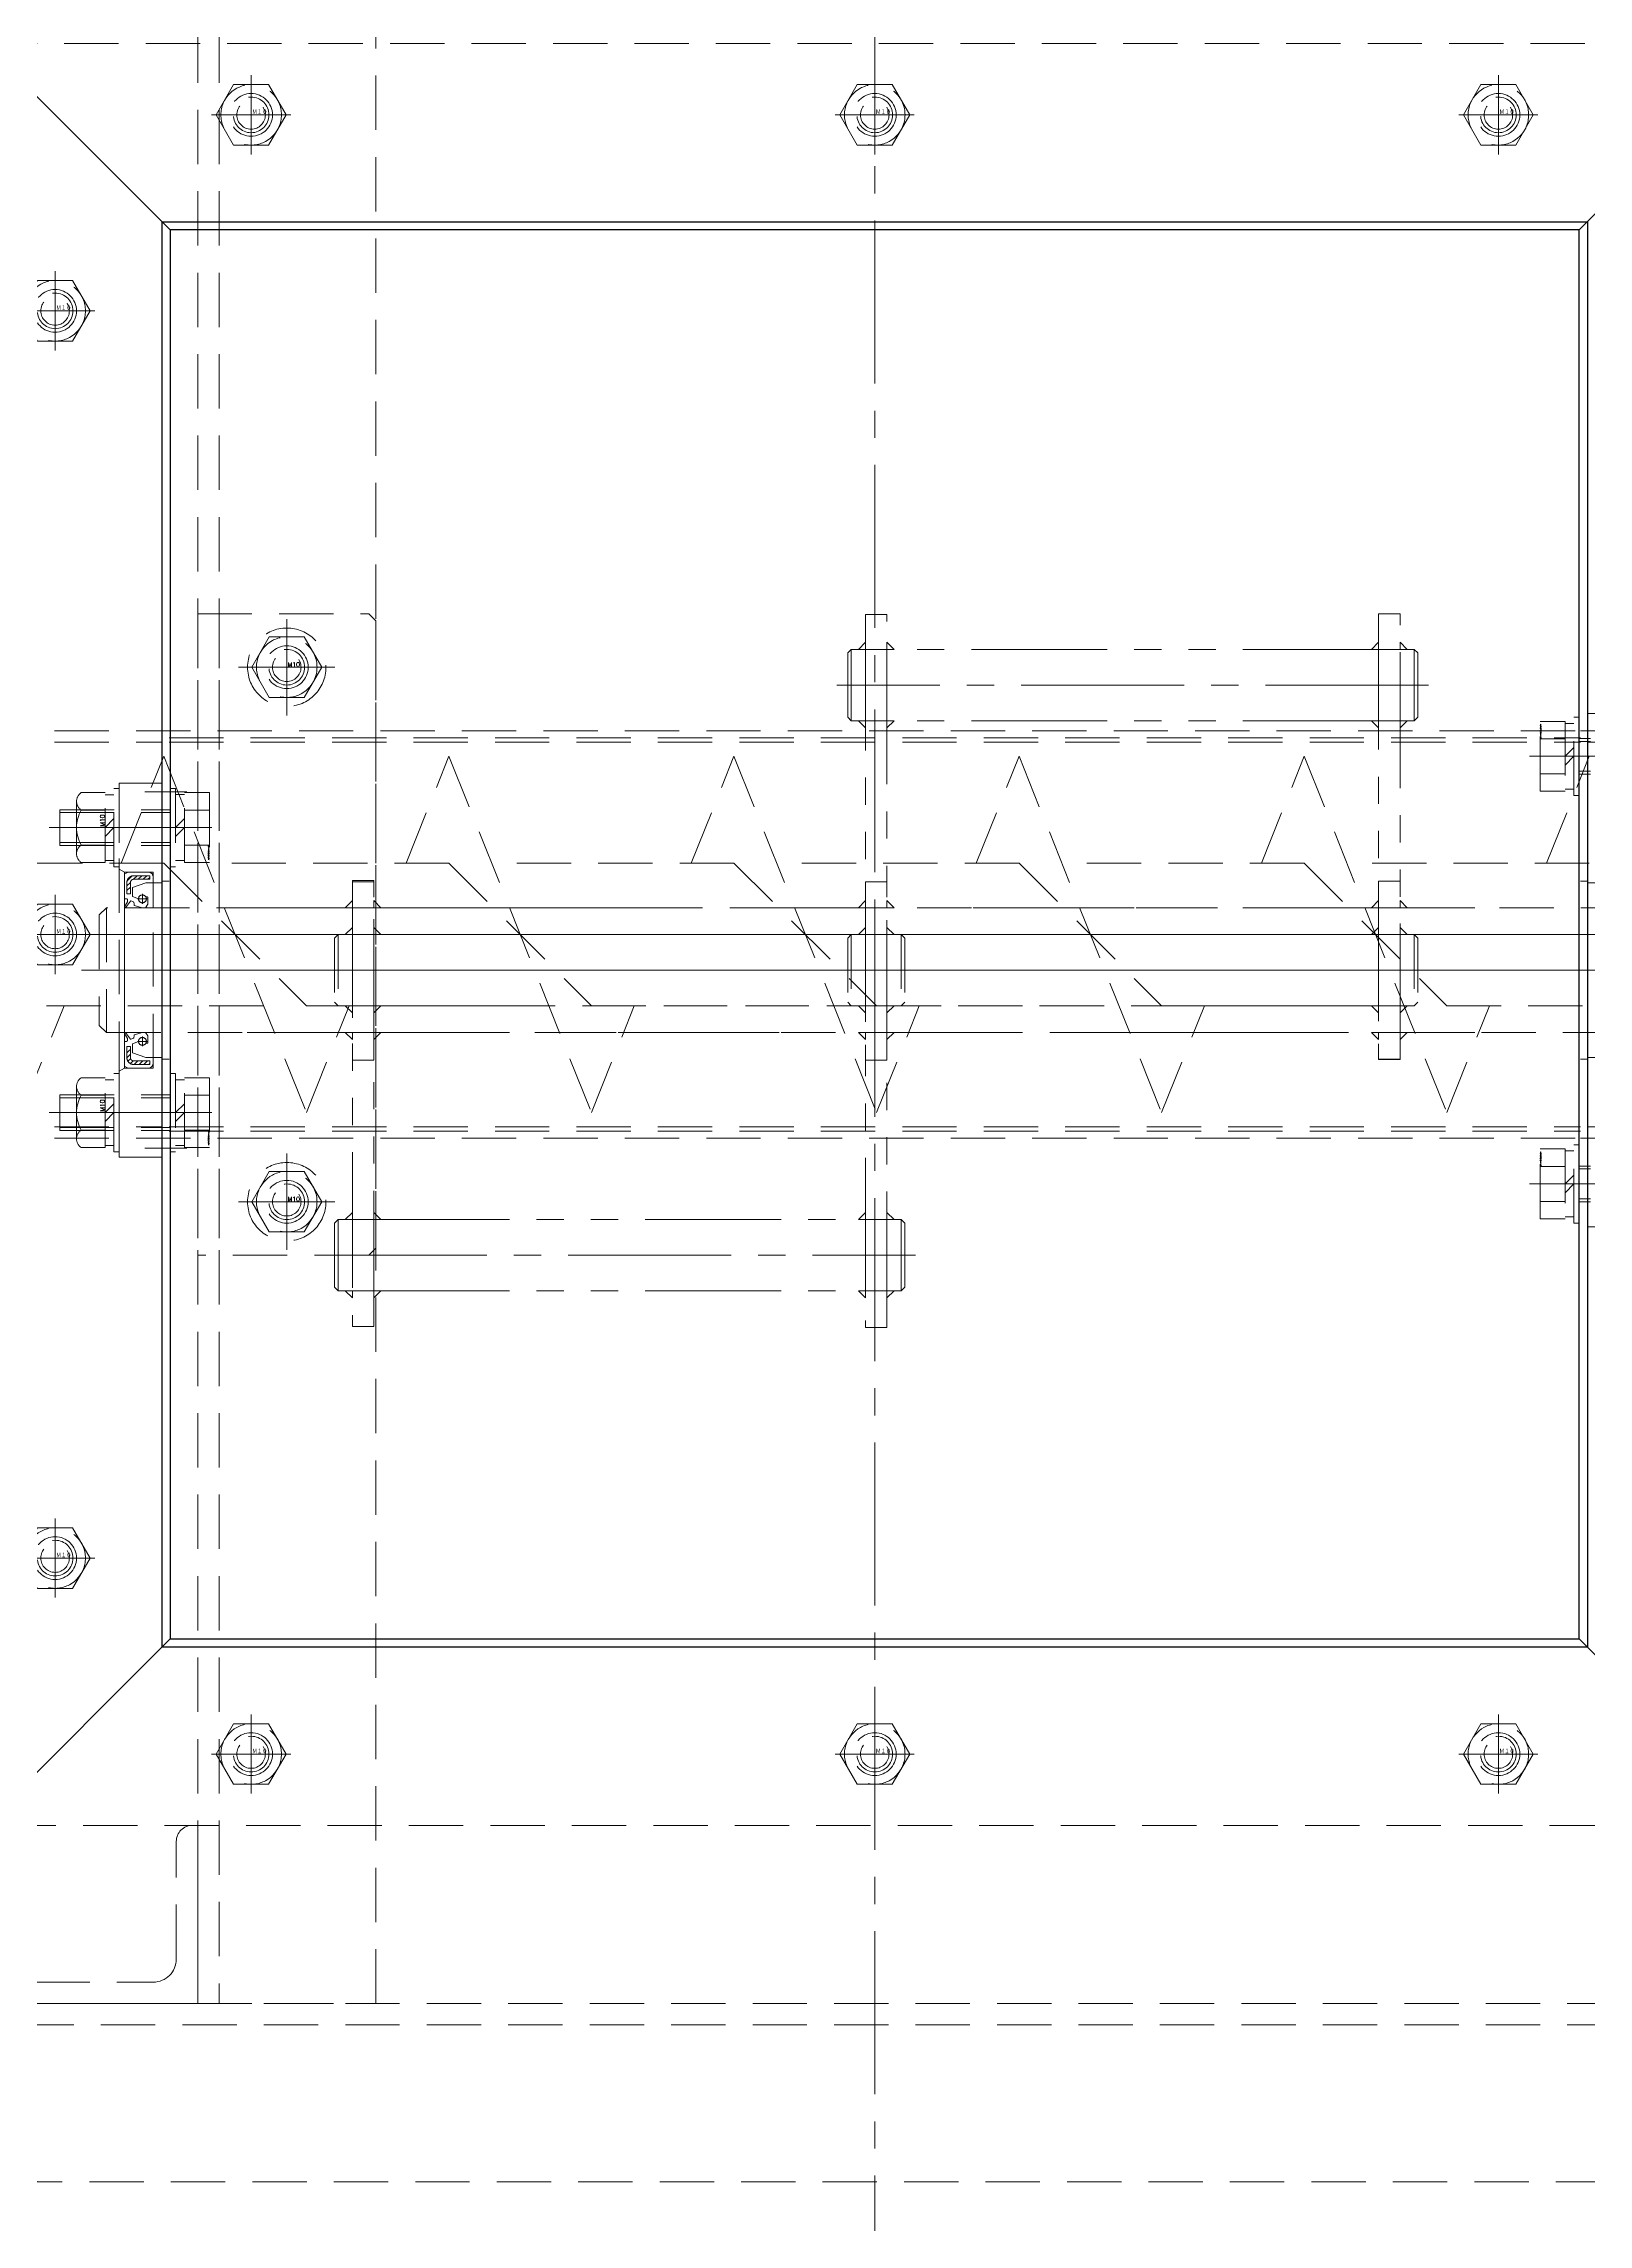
# Model space of a CAD drawing. Header units: millimetres. Extents: x 0 to 38884, y -3675 to 8056.
# Drawn here: x 3388 to 3821, y 4078 to 4690 of the extents above; entities that cross this region are included whole.
import ezdxf
from ezdxf.xclip import XClip

# ---------------------------------------------------------------- set-up
doc = ezdxf.new("R2010")
doc.units = ezdxf.units.MM
doc.header["$LTSCALE"] = 2.4
doc.header["$XCLIPFRAME"] = 0
doc.header["$PDMODE"] = 99
doc.header["$PDSIZE"] = 1
for name, pattern in [('CENTER2', [28.575, 19.05, -3.175, 3.175, -3.175]), ('HIDDEN', [9.525, 6.35, -3.175]), ('PHANTOM2', [31.75, 15.875, -3.175, 3.175, -3.175, 3.175, -3.175])]:
    doc.linetypes.add(name, pattern=pattern)
for name, color, linetype, lineweight in [('04_HIDDEN', 2, 'HIDDEN', 13), ('05_CENTER', 4, 'CENTER2', 13), ('06_PHANTOM', 2, 'PHANTOM2', 13), ('08_DIM', 3, 'Continuous', 13)]:
    doc.layers.add(name, color=color, linetype=linetype, lineweight=lineweight)
doc.layers.add('10_DRAFT', color=8, linetype='Continuous', lineweight=0, plot=False)
doc.styles.add('KANJI0', font='txt.shx', dxfattribs={"width": 0.9, "height": 30, "bigfont": 'bigfont'})
doc.styles.add('KSS_TXT', font='txt.shx', dxfattribs={"bigfont": 'extfont2.shx'})
doc.styles.add('KSS_TXT_L', font='txt.shx', dxfattribs={"height": 3, "bigfont": 'extfont2.shx'})
doc.styles.get("Standard").update_dxf_attribs({"font": 'txt.shx', "bigfont": 'extfont2.shx'})
doc.dimstyles.new('KSS_DIM', dxfattribs={"dimscale": 2, "dimtxt": 3, "dimasz": 2.5, "dimexe": 1.25, "dimexo": 0.625, "dimtad": 1, "dimdsep": 46, "dimtxsty": 'KSS_TXT', "dimblk": 'OPEN30', "dimcen": 0, "dimazin": 2, "dimtfac": 0.75, "dimtmove": 0, "dimatfit": 3, "dimldrblk": 'OPEN30', "dimfxl": 1.25, "dimtolj": 1, "dimarcsym": 0})

# ---------------------------------------------------------------- blocks, each defined once
blk = doc.blocks.new('A$C115E53E3_1')
at = {"color": 0}
for p, q in [((-325, 89), (-324, 90)), ((-325, 71), (-325, 89)), ((-324, 70), (-324, 90)), ((-324, 90), (-320.5, 90)), ((-176, 90), (-314.5, 90)), ((-166, 90), (-170, 90)), ((-166, 70), (-166, 90)), ((-165, 89), (-166, 90)), ((-165, 71), (-165, 89)), ((-324, 70), (-325, 71)), ((-320.5, 70), (-324, 70)), ((-176, 70), (-314.5, 70)), ((-170, 70), (-166, 70)), ((-166, 70), (-165, 71)), ((-533, 17.5), (-533, -17.5)), ((-104, 17.5), (-104, -17.5)), ((-102.25, 16.5), (-104, 16.5)), ((-102.25, 17.5), (-102.25, -17.5)), ((-2, -17.5), (-2, 17.5)), ((-102.25, -16.5), (-104, -16.5)), ((-468, -70), (-469, -71)), ((-469, -71), (-469, -89)), ((-464, -70), (-468, -70)), ((-468, -70), (-468, -90)), ((-458, -70), (-319.5, -70)), ((-313.5, -70), (-310, -70)), ((-310, -70), (-310, -90)), ((-310, -70), (-309, -71)), ((-309, -71), (-309, -89)), ((-469, -89), (-468, -90)), ((-468, -90), (-464, -90)), ((-458, -90), (-319.5, -90)), ((-310, -90), (-313.5, -90)), ((-309, -89), (-310, -90))]:
    blk.add_line(p, q, dxfattribs=at)
for points in [[(-314, -100.25), (-314, 99.75), (-320, 99.75), (-320, -100.25)], [(-176, 100), (-176, -25.11), (-170, -25.11), (-170, 100)], [(-458, -100), (-458, 25.11), (-464, 25.11), (-464, -100)]]:
    blk.add_lwpolyline(points, close=True, dxfattribs=at)
at = {"color": 3}
for points in [[(-320, 90), (-322, 90), (-322, 90), (-320, 92)], [(-314, 90), (-312, 90), (-312, 90), (-314, 92)], [(-176, 90), (-178, 90), (-178, 90), (-176, 92)], [(-170, 90), (-168, 90), (-168, 90), (-170, 92)], [(-320, 70), (-322, 70), (-322, 70), (-320, 68)], [(-314, 70), (-312, 70), (-312, 70), (-314, 68)], [(-176, 70), (-178, 70), (-178, 70), (-176, 68)], [(-170, 70), (-168, 70), (-168, 70), (-170, 68)], [(-464, 17.5), (-466, 17.5), (-466, 17.5), (-464, 19.5)], [(-458, 17.5), (-456, 17.5), (-456, 17.5), (-458, 19.5)], [(-320, 17.5), (-322, 17.5), (-322, 17.5), (-320, 19.5)], [(-314, 17.5), (-312, 17.5), (-312, 17.5), (-314, 19.5)], [(-176, 17.5), (-178, 17.5), (-178, 17.5), (-176, 19.5)], [(-170, 17.5), (-168, 17.5), (-168, 17.5), (-170, 19.5)], [(-464, -17.5), (-466, -17.5), (-466, -17.5), (-464, -19.5)], [(-458, -17.5), (-456, -17.5), (-456, -17.5), (-458, -19.5)], [(-320, -17.5), (-322, -17.5), (-322, -17.5), (-320, -19.5)], [(-314, -17.5), (-312, -17.5), (-312, -17.5), (-314, -19.5)], [(-176, -17.5), (-178, -17.5), (-178, -17.5), (-176, -19.5)], [(-170, -17.5), (-168, -17.5), (-168, -17.5), (-170, -19.5)], [(-464, -70), (-466, -70), (-466, -70), (-464, -68)], [(-458, -70), (-456, -70), (-456, -70), (-458, -68)], [(-320, -70), (-322, -70), (-322, -70), (-320, -68)], [(-314, -70), (-312, -70), (-312, -70), (-314, -68)], [(-464, -90), (-466, -90), (-466, -90), (-464, -92)], [(-458, -90), (-456, -90), (-456, -90), (-458, -92)], [(-320, -90), (-322, -90), (-322, -90), (-320, -92)], [(-314, -90), (-312, -90), (-312, -90), (-314, -92)]]:
    blk.add_lwpolyline(points, close=True, dxfattribs=at)
at = {"color": 0}
for points in [[(-464.5, 17.5), (-533, 17.5), (-535, 15.5), (-535, -15.5), (-533, -17.5), (-464.5, -17.5)], [(-320, 17.5), (-458.5, 17.5)], [(-175.5, 17.5), (-314, 17.5)], [(-104, 17.5), (-169.5, 17.5)], [(-102.25, -17.5), (-2, -17.5), (0, -15.5), (0, 15.5), (-2, 17.5), (-102.25, 17.5)], [(-458.5, -17.5), (-320, -17.5)], [(-314, -17.5), (-175.5, -17.5)], [(-169.5, -17.5), (-104, -17.5)]]:
    blk.add_lwpolyline(points, dxfattribs=at)
at = {"layer": '04_HIDDEN'}
for p, q in [((-458, 17.5), (-464, 17.5)), ((-464, 17.5), (-458, 17.5)), ((-320, 17.5), (-314, 17.5)), ((-176, 17.5), (-170, 17.5)), ((-170, 17.5), (-176, 17.5)), ((-70, 12.5), (-70, 17.5)), ((0, 12.5), (-70, 12.5)), ((-29, 4.75), (-31.74, 0)), ((-31.74, 0), (-29, -4.75)), ((-29, -4.75), (-29, 4.75)), ((-29, 4.75), (0, 4.75)), ((-24, 6), (0, 6)), ((-24, -6), (-24, 6)), ((-29, -4.75), (0, -4.75)), ((-24, -6), (0, -6)), ((-458, -17.5), (-464, -17.5)), ((-464, -17.5), (-458, -17.5)), ((-320, -17.5), (-314, -17.5)), ((-176, -17.5), (-170, -17.5)), ((-170, -17.5), (-176, -17.5))]:
    blk.add_line(p, q, dxfattribs=at)
for points in [[(-314, 90), (-320, 90)], [(-170, 90), (-176, 90)], [(-314, 70), (-320, 70)], [(-170, 70), (-176, 70)], [(-464, -70), (-458, -70)], [(-320, -70), (-314, -70)], [(-464, -90), (-458, -90)], [(-320, -90), (-314, -90)]]:
    blk.add_lwpolyline(points, dxfattribs=at)
at = {"layer": '05_CENTER'}
for p, q in [((-162, 80), (-328, 80)), ((-540, 0), (5, 0)), ((-472, -80), (-306, -80))]:
    blk.add_line(p, q, dxfattribs=at)
at = {"layer": '08_DIM'}
blk.add_line((0, 15.5), (0, -15.5), dxfattribs=at)
blk = doc.blocks.new('_Open30')
at = {"color": 0, "linetype": 'ByBlock', "lineweight": -2}
for p, q in [((-1, 0.268), (0, 0)), ((0, 0), (-1, -0.268)), ((0, 0), (-1, 0))]:
    blk.add_line(p, q, dxfattribs=at)
blk = doc.blocks.new('*D379')
at = {"layer": '08_DIM', "color": 0, "lineweight": -2, "transparency": 16777216}
for p, q in [((3035.8, 4410.56), (3035.8, 3585.53)), ((6262.3, 4356.06), (6262.3, 3585.53)), ((3060.8, 3598.03), (6237.3, 3598.03))]:
    blk.add_line(p, q, dxfattribs=at)
at = {"layer": 'Defpoints', "color": 0, "transparency": 16777216}
for p in [(3035.8, 4416.81), (6262.3, 4362.31), (6262.3, 3598.03)]:
    blk.add_point(p, dxfattribs=at)
at = {"layer": '08_DIM', "color": 0, "lineweight": -2, "transparency": 16777216, "xscale": 25, "yscale": 25, "zscale": 25, "rotation": 180}
blk.add_blockref('_Open30', (3035.8, 3598.03), dxfattribs=at)
at = {"layer": '08_DIM', "color": 0, "lineweight": -2, "transparency": 16777216, "xscale": 25, "yscale": 25, "zscale": 25}
blk.add_blockref('_Open30', (6262.3, 3598.03), dxfattribs=at)
at = {"layer": '08_DIM', "color": 0, "transparency": 16777216, "insert": (4649.05, 3619.3), "char_height": 30, "attachment_point": 5, "style": 'KSS_TXT'}
blk.add_mtext('\\A1;3226.5', dxfattribs=at)
blk = doc.blocks.new('*D393')
at = {"layer": '08_DIM', "color": 0, "lineweight": -2, "transparency": 16777216}
for p, q in [((3035.8, 4410.56), (3035.8, 3674.34)), ((4520.8, 4328.56), (4520.8, 3674.34)), ((3060.8, 3686.84), (4495.8, 3686.84))]:
    blk.add_line(p, q, dxfattribs=at)
at = {"layer": 'Defpoints', "color": 0, "transparency": 16777216}
for p in [(3035.8, 4416.81), (4520.8, 4334.81), (4520.8, 3686.84)]:
    blk.add_point(p, dxfattribs=at)
at = {"layer": '08_DIM', "color": 0, "lineweight": -2, "transparency": 16777216, "xscale": 25, "yscale": 25, "zscale": 25, "rotation": 180}
blk.add_blockref('_Open30', (3035.8, 3686.84), dxfattribs=at)
at = {"layer": '08_DIM', "color": 0, "lineweight": -2, "transparency": 16777216, "xscale": 25, "yscale": 25, "zscale": 25}
blk.add_blockref('_Open30', (4520.8, 3686.84), dxfattribs=at)
at = {"layer": '08_DIM', "color": 0, "transparency": 16777216, "insert": (3778.3, 3708.11), "char_height": 30, "attachment_point": 5, "style": 'KSS_TXT'}
blk.add_mtext('\\A1;1485', dxfattribs=at)
blk = doc.blocks.new('A$C1140449C_1')
at = {"color": 0}
for p, q in [((-598, 598), (-197.7, 197.7)), ((598, 598), (197.7, 197.7)), ((-598, -598), (-197.7, -197.7)), ((598, -598), (197.7, -197.7))]:
    blk.add_line(p, q, dxfattribs=at)
blk.add_lwpolyline([(-197.7, -197.7), (197.7, -197.7), (197.7, 197.7), (-197.7, 197.7)], close=True, dxfattribs=at)
at = {"layer": '04_HIDDEN'}
for points in [[(-245, -250), (245, -250), (250, -245), (250, 245), (245, 250), (-245, 250), (-250, 245), (-250, -245)], [(-200, -200), (200, -200), (200, 200), (-200, 200)]]:
    blk.add_lwpolyline(points, close=True, dxfattribs=at)
for centre in [(-175, 230), (0, 230), (175, 230), (-230, 175), (-230, 0), (-230, -175), (-175, -230), (0, -230), (175, -230)]:
    blk.add_circle(centre, 6, dxfattribs=at)
at = {"layer": '05_CENTER'}
for p, q in [((0, -668.35), (0, 668.35)), ((-175, 220), (-175, 240)), ((0, 220), (0, 240)), ((175, 220), (175, 240)), ((-185, 230), (-165, 230)), ((-10, 230), (10, 230)), ((165, 230), (185, 230)), ((-230, 185), (-230, 165)), ((-220, 175), (-240, 175)), ((-230, 10), (-230, -10)), ((668.35, 0), (-668.35, 0)), ((-220, 0), (-240, 0)), ((-230, -165), (-230, -185)), ((-220, -175), (-240, -175)), ((-175, -220), (-175, -240)), ((0, -220), (0, -240)), ((175, -220), (175, -240)), ((-185, -230), (-165, -230)), ((-10, -230), (10, -230)), ((165, -230), (185, -230))]:
    blk.add_line(p, q, dxfattribs=at)
blk = doc.blocks.new('M10Nua_1_1_1')
at = {"color": 0}
for p, q in [((-4.9, 8.49), (-9.8, 0)), ((-4.9, 8.49), (4.9, 8.49)), ((9.8, 0), (4.9, 8.49)), ((-9.8, 0), (-4.9, -8.49)), ((4.9, -8.49), (9.8, 0)), ((-4.9, -8.49), (4.9, -8.49))]:
    blk.add_line(p, q, dxfattribs=at)
at = {"color": 0, "linetype": 'CENTER2'}
for p, q in [((0, -11.1), (0, 11.1)), ((11.1, 0), (-11.1, 0))]:
    blk.add_line(p, q, dxfattribs=at)
at = {"color": 0}
for radius in [8.49, 5, 4]:
    blk.add_circle((0, 0), radius, dxfattribs=at)
at = {"layer": '10_DRAFT', "style": 'KANJI0', "width": 0.82}
blk.add_text('Ｍ１０', height=1.25, dxfattribs=at).set_placement((0.26, 0.12))
blk = doc.blocks.new('A$C01295FB4_1')
blk.add_blockref('A$C1140449C_1', (0, 0))
at = {"layer": '04_HIDDEN'}
for p in [(-175, 230), (0, 230), (175, 230), (-230, 175), (-230, 0), (-230, -175), (-175, -230), (0, -230), (175, -230)]:
    blk.add_blockref('M10Nua_1_1_1', p, dxfattribs=at)
blk = doc.blocks.new('10b_1')
at = {"color": 0, "linetype": 'CENTER2'}
for p, q in [((0, -13.51), (0, 13.51)), ((13.51, 0), (-13.51, 0))]:
    blk.add_line(p, q, dxfattribs=at)
at = {"color": 0}
for p, q in [((-4.9, 8.49), (-9.8, 0)), ((-4.9, 8.49), (4.9, 8.49)), ((9.8, 0), (4.9, 8.49)), ((-9.8, 0), (-4.9, -8.49)), ((4.9, -8.49), (9.8, 0)), ((-4.9, -8.49), (4.9, -8.49))]:
    blk.add_line(p, q, dxfattribs=at)
for radius in [11, 8.49, 5, 4]:
    blk.add_circle((0, 0), radius, dxfattribs=at)
at = {"layer": '10_DRAFT', "style": 'KSS_TXT'}
blk.add_text('M10', height=1.25, dxfattribs=at).set_placement((0.26, 0.12))
blk = doc.blocks.new('KK015066_54_5_1')
for p, q in [((1.5, 50), (0, 50)), ((0, 0), (0, 50)), ((6, 12.5), (6, 45.5)), ((0, 0), (50, 0)), ((45.5, 6), (12.5, 6)), ((50, 1.5), (50, 0))]:
    blk.add_line(p, q)
for centre, radius, start, end in [((1.5, 45.5), 4.5, 0, 90), ((12.5, 12.5), 6.5, 180, 270), ((45.5, 1.5), 4.5, 0, 90)]:
    blk.add_arc(centre, radius, start, end)
at = {"flags": 3}
blk.add_attdef('PARAM', (0, 0), '', height=1, dxfattribs=at)
blk = doc.blocks.new('A$C704D04FF_1')
at = {"color": 0}
for points in [[(-575, 375), (-625, 375), (-625, -225), (-575, -225)], [(-675, -225), (325, -225), (325, -270), (320, -275), (-670, -275), (-675, -270)]]:
    blk.add_lwpolyline(points, close=True, dxfattribs=at)
for centre in [(-600, 150), (-600, 0)]:
    blk.add_circle(centre, 6, dxfattribs=at)
at = {"layer": '04_HIDDEN'}
for p, q in [((-619, 375), (-619, -225)), ((-675, -231), (325, -231))]:
    blk.add_line(p, q, dxfattribs=at)
at = {"layer": '05_CENTER'}
for p, q in [((-600, 138.95), (-600, 161.05)), ((-588.95, 150), (-611.05, 150)), ((-600, -11.05), (-600, 11.05)), ((-588.95, 0), (-611.05, 0))]:
    blk.add_line(p, q, dxfattribs=at)
at = {"color": 0, "xscale": -1}
blk.add_blockref('KK015066_54_5_1', (-625, -225), dxfattribs=at)
blk = doc.blocks.new('A$C12B059C0_1')
for name, p in [('A$C704D04FF_1', (0, 0)), ('10b_1', (-600, 150)), ('10b_1', (-600, 0))]:
    blk.add_blockref(name, p)
blk = doc.blocks.new('A$C38C82FDE_1')
at = {"color": 0}
for p, q in [((337, 20), (349, 50)), ((349, 50), (389, -50)), ((417, 20), (429, 50)), ((429, 50), (469, -50)), ((497, 20), (509, 50)), ((509, 50), (549, -50)), ((577, 20), (589, 50)), ((589, 50), (629, -50)), ((657, 20), (669, 50)), ((669, 50), (709, -50)), ((737, 20), (749, 50)), ((349, 20), (280, 20)), ((349, 20), (389, -20)), ((429, 20), (469, -20)), ((509, 20), (549, -20)), ((589, 20), (629, -20)), ((669, 20), (709, -20)), ((377, -20), (280, -20)), ((309, -50), (321, -20)), ((389, -50), (401, -20)), ((469, -50), (481, -20)), ((549, -50), (561, -20)), ((629, -50), (641, -20)), ((709, -50), (721, -20))]:
    blk.add_line(p, q, dxfattribs=at)
for points in [[(429, 20), (361, 20)], [(509, 20), (441, 20)], [(589, 20), (521, 20)], [(669, 20), (601, 20)], [(749, 20), (681, 20)], [(389, -20), (457, -20)], [(469, -20), (537, -20)], [(549, -20), (617, -20)], [(629, -20), (697, -20)], [(709, -20), (777, -20)]]:
    blk.add_lwpolyline(points, dxfattribs=at)
at = {"layer": '05_CENTER'}
blk.add_line((1444.36, 0), (-6, 0), dxfattribs=at)
blk = doc.blocks.new('A$C6C15682F_1')
at = {"layer": '04_HIDDEN'}
blk.add_blockref('A$C38C82FDE_1', (-283.5, 0), dxfattribs=at)
blk = doc.blocks.new('M10Nza_1_1_1')
at = {"color": 0}
for p, q in [((-9.8, 4), (-9.8, 10.69)), ((-7.35, 12), (7.35, 12)), ((-4.9, 4), (-4.9, 10.69)), ((4.9, 10.69), (4.9, 4)), ((9.8, 10.69), (9.8, 4)), ((-9.8, 4), (9.8, 4)), ((-9.2, 1.5), (-9.2, 4)), ((0, 1.5), (-2.5, 4)), ((0, 4), (2.5, 1.5)), ((9.2, 4), (9.2, 1.5))]:
    blk.add_line(p, q, dxfattribs=at)
at = {"color": 0, "linetype": 'CENTER2'}
blk.add_line((0, 12), (0, 0), dxfattribs=at)
at = {"color": 0}
blk.add_lwpolyline([(-11, 1.5), (11, 1.5), (11, 0), (-11, 0)], close=True, dxfattribs=at)
for centre, radius, start, end in [((-7.35, 9.06), 2.94, 33.626, 146.374), ((0, 2.2), 9.8, 60, 120), ((7.35, 9.06), 2.94, 33.626, 146.374)]:
    blk.add_arc(centre, radius, start, end, dxfattribs=at)
at = {"layer": '10_DRAFT', "style": 'KSS_TXT'}
blk.add_text('M10', height=1.25, dxfattribs=at).set_placement((0.26, 4.12))
blk = doc.blocks.new('A$C1A3C2C0C_1_1_1')
at = {"color": 0, "linetype": 'CENTER2'}
blk.add_line((0, -34), (0, 14), dxfattribs=at)
at = {"color": 0}
for p, q in [((-9.81, 11), (9.81, 11)), ((-9.81, 4), (-9.81, 11)), ((-4.91, 4), (-4.91, 11)), ((4.91, 4), (4.91, 11)), ((9.81, 4), (9.81, 11)), ((-11, 1.5), (11, 1.5)), ((-11, 1.5), (-11, 0)), ((9.81, 4), (-9.81, 4)), ((-9.25, 4), (-9.25, 1.5)), ((0, 1.5), (-2.5, 4)), ((0, 4), (2.5, 1.5)), ((9.25, 1.5), (9.25, 4)), ((11, 0), (11, 1.5)), ((-11, 0), (11, 0))]:
    blk.add_line(p, q, dxfattribs=at)
at = {"color": 0, "linetype": 'HIDDEN'}
for p, q in [((-5, -31), (-5, 0)), ((-4.19, -31), (-4.19, 0)), ((4.19, -31), (4.19, 0)), ((5, -31), (5, 0)), ((-5, -31), (5, -31))]:
    blk.add_line(p, q, dxfattribs=at)
at = {"layer": '10_DRAFT', "style": 'KSS_TXT_L'}
blk.add_text('BT-M10x35L,SW,PW', height=0.3, dxfattribs=at).set_placement((5.1, 10.66))
blk = doc.blocks.new('A$C31470147_1')
at = {"color": 0}
blk.add_lwpolyline([(0, 52.5), (12, 52.5), (12, -52.5), (0, -52.5)], close=True, dxfattribs=at)
at = {"layer": '04_HIDDEN'}
for p, q in [((1.5, 27.5), (0, 28.37)), ((9.5, -27.5), (9.5, 27.5)), ((9.5, 24.5), (12, 24.5)), ((1.5, -27.5), (0, -28.37)), ((9.5, -24.5), (12, -24.5))]:
    blk.add_line(p, q, dxfattribs=at)
for points in [[(1.5, 27.5), (9.5, 27.5)], [(1.5, -27.5), (9.5, -27.5)]]:
    blk.add_lwpolyline(points, dxfattribs=at)
at = {"layer": '05_CENTER'}
for p, q in [((18, 40), (-6, 40)), ((18, -40), (-6, -40))]:
    blk.add_line(p, q, dxfattribs=at)
at = {"layer": '10_DRAFT'}
for p, q in [((1.5, 27.5), (1.5, -27.5)), ((12, 0), (0, 0))]:
    blk.add_line(p, q, dxfattribs=at)
blk = doc.blocks.new('A$C626323E2_1')
at = {"color": 0}
blk.add_lwpolyline([(0, 72), (12, 72), (12, -72), (0, -72)], close=True, dxfattribs=at)
at = {"layer": '04_HIDDEN'}
for p, q in [((1.5, 27.5), (0, 28.37)), ((9.5, -27.5), (9.5, 27.5)), ((9.5, 24.5), (12, 24.5)), ((1.5, -27.5), (0, -28.37)), ((9.5, -24.5), (12, -24.5))]:
    blk.add_line(p, q, dxfattribs=at)
for points in [[(1.5, 27.5), (9.5, 27.5)], [(1.5, -27.5), (9.5, -27.5)]]:
    blk.add_lwpolyline(points, dxfattribs=at)
at = {"layer": '05_CENTER'}
for p, q in [((-7.17, 60), (19.08, 60)), ((-7.17, -60), (19.08, -60))]:
    blk.add_line(p, q, dxfattribs=at)
at = {"layer": '10_DRAFT'}
for p, q in [((1.5, 27.5), (1.5, -27.5)), ((12, 0), (0, 0))]:
    blk.add_line(p, q, dxfattribs=at)
blk = doc.blocks.new('AE2081E0a_1')
h = blk.add_hatch()
h.set_pattern_fill('ANSI31', color=0, scale=0.3)
h.set_pattern_definition([(45, (-28499.78175, -6159.2461), (-0.67351921, 0.67351921), [])])
edge = h.paths.add_edge_path()
edge.add_line((0.61, 24.5), (0.61, 22.39))
edge.add_line((0.61, 22.39), (1.61, 22.39))
edge.add_line((1.61, 22.39), (1.61, 24.5))
edge.add_arc((2.61, 24.5), 1, 90, 180, ccw=False)
edge.add_line((2.61, 25.5), (7.05, 25.5))
edge.add_line((7.05, 25.5), (7.05, 26.5))
edge.add_line((7.05, 26.5), (2.61, 26.5))
edge.add_arc((2.61, 24.5), 2, 90, 180)
h = blk.add_hatch()
h.set_pattern_fill('ANSI31', color=0, scale=0.3)
h.set_pattern_definition([(45, (-28499.78175, -6156.2461), (-0.67351921, 0.67351921), [])])
edge = h.paths.add_edge_path()
edge.add_line((0.61, -24.5), (0.61, -22.39))
edge.add_line((0.61, -22.39), (1.61, -22.39))
edge.add_line((1.61, -22.39), (1.61, -24.5))
edge.add_arc((2.61, -24.5), 1, 180, 270)
edge.add_line((2.61, -25.5), (7.05, -25.5))
edge.add_line((7.05, -25.5), (7.05, -26.5))
edge.add_line((7.05, -26.5), (2.61, -26.5))
edge.add_arc((2.61, -24.5), 2, 180, 270, ccw=False)
at = {"color": 0}
for p, q in [((0, 26.94), (0, 20.1)), ((0.98, 27.49), (0.06, 27.03)), ((6.97, 27.5), (1.02, 27.5)), ((2.24, 23.19), (5.98, 24.49)), ((6.02, 24.5), (7.9, 24.5)), ((7.72, 27), (7.03, 27.48)), ((7.76, 27), (7.72, 27)), ((7.86, 26.71), (7.86, 26.9)), ((8, 26.5), (7.86, 26.71)), ((8, 24.6), (8, 26.5)), ((0.8, 19.17), (0, 17.78)), ((0.1, 20), (0.55, 20)), ((0.29, 17.5), (1.65, 19.38)), ((0.8, 19.75), (0.8, 19.17)), ((1.77, 19.42), (2.46, 19.13)), ((2.17, 20.74), (2.17, 23.1)), ((3.9, 20), (2.24, 20.65)), ((2.55, 19.03), (2.67, 18.49)), ((2.67, 18.49), (2.67, 18.16)), ((3.62, 20), (6.38, 20)), ((5, 21.38), (5, 18.63)), ((5.84, 17.5), (6.48, 18.49)), ((6.4, 20.52), (5.97, 20.52)), ((6.5, 18.54), (6.5, 20.42)), ((0, 17.78), (0.29, 17.5)), ((2.67, 18.16), (5, 17.5)), ((5, 17.5), (5.84, 17.5)), ((0, -17.78), (0.29, -17.5)), ((0.8, -19.17), (0, -17.78)), ((0.29, -17.5), (1.65, -19.38)), ((2.67, -18.16), (5, -17.5)), ((2.67, -18.49), (2.67, -18.16)), ((5, -17.5), (5.84, -17.5)), ((5.84, -17.5), (6.48, -18.49)), ((0, -26.94), (0, -20.1)), ((0.1, -20), (0.55, -20)), ((0.8, -19.75), (0.8, -19.17)), ((1.77, -19.42), (2.46, -19.13)), ((2.17, -20.74), (2.17, -23.1)), ((3.9, -20), (2.24, -20.65)), ((2.24, -23.19), (5.98, -24.49)), ((2.55, -19.03), (2.67, -18.49)), ((3.62, -20), (6.38, -20)), ((5, -21.38), (5, -18.63)), ((6.4, -20.52), (5.97, -20.52)), ((6.5, -18.54), (6.5, -20.42)), ((0.98, -27.49), (0.06, -27.03)), ((6.97, -27.5), (1.02, -27.5)), ((6.02, -24.5), (7.9, -24.5)), ((7.72, -27), (7.03, -27.48)), ((7.76, -27), (7.72, -27)), ((8, -26.5), (7.86, -26.71)), ((7.86, -26.71), (7.86, -26.9)), ((8, -24.6), (8, -26.5))]:
    blk.add_line(p, q, dxfattribs=at)
for points in [[(8, 17.5), (8, 24.6), (8, 26.5), (7.86, 26.71), (7.86, 26.9, 0.414214), (7.76, 27), (7.72, 27), (7.03, 27.48, 0.152216), (6.97, 27.5), (1.02, 27.5, 0.116434), (0.98, 27.49), (0.06, 27.03, 0.284079), (0, 26.94), (0, 20.1), (0, 17.5)], [(8, -17.5), (8, -24.6), (8, -26.5), (7.86, -26.71), (7.86, -26.9, -0.414214), (7.76, -27), (7.72, -27), (7.03, -27.48, -0.152216), (6.97, -27.5), (1.02, -27.5, -0.116434), (0.98, -27.49), (0.06, -27.03, -0.284079), (0, -26.94), (0, -20.1), (0, -17.5)]]:
    blk.add_lwpolyline(points, format="xyb", dxfattribs=at)
for points in [[(7.05, 25.5), (2.61, 25.5, 0.414214), (1.61, 24.5), (1.61, 21.39), (0.61, 21.39), (0.61, 24.5, -0.414214), (2.61, 26.5), (7.05, 26.5)], [(7.05, -25.5), (2.61, -25.5, -0.414214), (1.61, -24.5), (1.61, -21.39), (0.61, -21.39), (0.61, -24.5, 0.414214), (2.61, -26.5), (7.05, -26.5)]]:
    blk.add_lwpolyline(points, format="xyb", close=True, dxfattribs=at)
for centre in [(5, 20), (5, -20)]:
    blk.add_circle(centre, 1.1, dxfattribs=at)
for centre, radius, start, end in [((0.1, 26.94), 0.1, 116.56505, 180), ((1.02, 27.4), 0.1, 90, 116.56505), ((6.02, 24.4), 0.1, 90, 109.21481), ((6.97, 27.4), 0.1, 55.38044, 90), ((7.76, 26.9), 0.1, 0, 90), ((7.9, 24.6), 0.1, 270, 0), ((0.1, 20.1), 0.1, 180, 270), ((0.55, 19.75), 0.25, 360, 90), ((1.73, 19.32), 0.1, 67.88461, 144.21845), ((2.27, 23.1), 0.1, 109.21481, 180), ((2.27, 20.74), 0.1, 180, 248.66025), ((2.4, 19), 0.15, 12.98752, 67.88461), ((5, 20), 1.1, 180, 28.18847), ((6.4, 20.42), 0.1, 360, 90), ((6.4, 18.54), 0.1, 326.87019, 0), ((0.1, -20.1), 0.1, 90, 180), ((0.55, -19.75), 0.25, 270, 0), ((1.73, -19.32), 0.1, 215.78155, 292.11539), ((2.27, -20.74), 0.1, 111.33975, 180), ((2.27, -23.1), 0.1, 180, 250.78519), ((2.4, -19), 0.15, 292.11539, 347.01248), ((5, -20), 1.1, 331.81153, 180), ((6.4, -20.42), 0.1, 270, 0), ((6.4, -18.54), 0.1, 360, 33.12981), ((0.1, -26.94), 0.1, 180, 243.43495), ((1.02, -27.4), 0.1, 243.43495, 270), ((6.02, -24.4), 0.1, 250.78519, 270), ((6.97, -27.4), 0.1, 270, 304.61956), ((7.76, -26.9), 0.1, 270, 360), ((7.9, -24.6), 0.1, 360, 90)]:
    blk.add_arc(centre, radius, start, end, dxfattribs=at)
at = {"layer": '10_DRAFT'}
blk.add_line((0, 0), (8, 0), dxfattribs=at)
for points in [[(8, 17.5), (0, 17.5)], [(8, -17.5), (0, -17.5)]]:
    blk.add_lwpolyline(points, dxfattribs=at)
blk = doc.blocks.new('A$C4F32109C_1')
at = {"color": 0}
for p, q in [((-533, 17.5), (-533, -17.5)), ((-104, 17.5), (-104, -17.5)), ((-102.25, 16.5), (-104, 16.5)), ((-102.25, 17.5), (-102.25, -17.5)), ((-2, -17.5), (-2, 17.5)), ((-324, 10), (-325, 9)), ((-325, 9), (-325, -9)), ((-320, 10), (-324, 10)), ((-324, 10), (-324, -10)), ((-170, 10), (-166, 10)), ((-166, 10), (-166, -10)), ((-166, 10), (-165, 9)), ((-165, 9), (-165, -9)), ((-65, 5), (0, 5)), ((-65, -5), (0, -5)), ((-325, -9), (-324, -10)), ((-324, -10), (-320, -10)), ((-166, -10), (-170, -10)), ((-165, -9), (-166, -10)), ((-102.25, -16.5), (-104, -16.5))]:
    blk.add_line(p, q, dxfattribs=at)
for points in [[(-464, 24.75), (-464, -25.25), (-458, -25.25), (-458, 24.75)], [(-320, 24.75), (-320, -25.25), (-314, -25.25), (-314, 24.75)], [(-176, 25), (-176, -25), (-170, -25), (-170, 25)]]:
    blk.add_lwpolyline(points, close=True, dxfattribs=at)
at = {"color": 3}
for points in [[(-464, 17.5), (-466, 17.5), (-466, 17.5), (-464, 19.5)], [(-458, 17.5), (-456, 17.5), (-456, 17.5), (-458, 19.5)], [(-320, 17.5), (-322, 17.5), (-322, 17.5), (-320, 19.5)], [(-314, 17.5), (-312, 17.5), (-312, 17.5), (-314, 19.5)], [(-176, 17.5), (-178, 17.5), (-178, 17.5), (-176, 19.5)], [(-170, 17.5), (-168, 17.5), (-168, 17.5), (-170, 19.5)], [(-464, 10), (-466, 10), (-466, 10), (-464, 12)], [(-458, 10), (-456, 10), (-456, 10), (-458, 12)], [(-320, 10), (-322, 10), (-322, 10), (-320, 12)], [(-314, 10), (-312, 10), (-312, 10), (-314, 12)], [(-176, 10), (-178, 10), (-178, 10), (-176, 12)], [(-170, 10), (-168, 10), (-168, 10), (-170, 12)], [(-464, -10), (-466, -10), (-466, -10), (-464, -12)], [(-458, -10), (-456, -10), (-456, -10), (-458, -12)], [(-320, -10), (-322, -10), (-322, -10), (-320, -12)], [(-314, -10), (-312, -10), (-312, -10), (-314, -12)], [(-176, -10), (-178, -10), (-178, -10), (-176, -12)], [(-170, -10), (-168, -10), (-168, -10), (-170, -12)], [(-464, -17.5), (-466, -17.5), (-466, -17.5), (-464, -19.5)], [(-458, -17.5), (-456, -17.5), (-456, -17.5), (-458, -19.5)], [(-320, -17.5), (-322, -17.5), (-322, -17.5), (-320, -19.5)], [(-314, -17.5), (-312, -17.5), (-312, -17.5), (-314, -19.5)], [(-176, -17.5), (-178, -17.5), (-178, -17.5), (-176, -19.5)], [(-170, -17.5), (-168, -17.5), (-168, -17.5), (-170, -19.5)]]:
    blk.add_lwpolyline(points, close=True, dxfattribs=at)
at = {"color": 0}
for points in [[(-464, 17.5), (-533, 17.5), (-535, 15.5), (-535, -15.5), (-533, -17.5), (-464, -17.5)], [(-320, 17.5), (-458, 17.5)], [(-401.6, 17.5), (-458, 17.5)], [(-176, 17.5), (-314, 17.5)], [(-104, 17.5), (-170, 17.5)], [(-102.25, -17.5), (-2, -17.5), (0, -15.5), (0, 15.5), (-2, 17.5), (-102.25, 17.5)], [(-314, 10), (-176, 10)], [(-314, -10), (-176, -10)], [(-458, -17.5), (-401.6, -17.5)], [(-458, -17.5), (-320, -17.5)], [(-314, -17.5), (-176, -17.5)], [(-170, -17.5), (-104, -17.5)]]:
    blk.add_lwpolyline(points, dxfattribs=at)
blk.add_arc((-65, 0), 5, 90, 270, dxfattribs=at)
at = {"layer": '04_HIDDEN'}
for p, q in [((-464, 17.5), (-458, 17.5)), ((-320, 17.5), (-314, 17.5)), ((-176, 17.5), (-170, 17.5)), ((-170, 17.5), (-176, 17.5)), ((-468, 10), (-469, 9)), ((-469, 9), (-469, -9)), ((-468, 10), (-468, -10)), ((-310, 10), (-310, -10)), ((-310, 10), (-309, 9)), ((-309, 9), (-309, -9)), ((-170, 10), (-176, 10)), ((-29, 4.75), (-31.74, 0)), ((-31.74, 0), (-29, -4.75)), ((-29, -4.75), (-29, 4.75)), ((-29, 4.75), (0, 4.75)), ((-24, 6), (0, 6)), ((-24, -6), (-24, 6)), ((-29, -4.75), (0, -4.75)), ((-24, -6), (0, -6)), ((-469, -9), (-468, -10)), ((-309, -9), (-310, -10)), ((-170, -10), (-176, -10)), ((-464, -17.5), (-458, -17.5)), ((-320, -17.5), (-314, -17.5)), ((-176, -17.5), (-170, -17.5)), ((-170, -17.5), (-176, -17.5))]:
    blk.add_line(p, q, dxfattribs=at)
for points in [[(-468, 10), (-310, 10)], [(-458, 10), (-464, 10)], [(-320, 10), (-314, 10)], [(-176, 10), (-170, 10)], [(-468, -10), (-310, -10)], [(-458, -10), (-464, -10)], [(-320, -10), (-314, -10)], [(-176, -10), (-170, -10)]]:
    blk.add_lwpolyline(points, dxfattribs=at)
at = {"layer": '05_CENTER'}
blk.add_line((-540, 0), (5, 0), dxfattribs=at)
blk = doc.blocks.new('A$C7E374867_1')
at = {"color": 0, "linetype": 'CENTER2'}
blk.add_line((0, -29), (0, 14), dxfattribs=at)
at = {"color": 0}
for p, q in [((-9.81, 11), (9.81, 11)), ((-9.81, 4), (-9.81, 11)), ((-4.91, 4), (-4.91, 11)), ((4.91, 4), (4.91, 11)), ((9.81, 4), (9.81, 11)), ((-11, 1.5), (11, 1.5)), ((-11, 1.5), (-11, 0)), ((-11, 0), (11, 0)), ((9.81, 4), (-9.81, 4)), ((-9.25, 4), (-9.25, 1.5)), ((0, 1.5), (-2.5, 4)), ((0, 4), (2.5, 1.5)), ((9.25, 1.5), (9.25, 4)), ((11, 0), (11, 1.5))]:
    blk.add_line(p, q, dxfattribs=at)
at = {"color": 0, "linetype": 'HIDDEN'}
for p, q in [((-5, -26), (-5, 0)), ((-4.19, -26), (-4.19, 0)), ((4.19, -26), (4.19, 0)), ((5, -26), (5, 0)), ((-5, -26), (5, -26))]:
    blk.add_line(p, q, dxfattribs=at)
at = {"layer": '10_DRAFT', "style": 'KSS_TXT_L'}
blk.add_text('BT-M10x30L,SW,PW', height=0.3, dxfattribs=at).set_placement((5.05, 10.66))
blk = doc.blocks.new('A$C7099078F_1')
for name, p, rotation in [('A$C7E374867_1', (-2.3, 60), 90), ('A$C1A3C2C0C_1_1_1', (-397.7, 40), 270), ('M10Nza_1_1_1', (-412, 40), 90), ('A$C1A3C2C0C_1_1_1', (-397.7, -40), 270), ('M10Nza_1_1_1', (-412, -40), 90), ('A$C7E374867_1', (-2.3, -60), 90)]:
    blk.add_blockref(name, p, dxfattribs=dict(rotation=rotation))
at = {"xscale": -1}
blk.add_blockref('A$C626323E2_1', (12, 0), dxfattribs=at)
for name, p in [('A$C31470147_1', (-412, 0)), ('A$C4F32109C_1', (117.4, 0))]:
    blk.add_blockref(name, p)
at = {"color": 4}
blk.add_blockref('AE2081E0a_1', (-410.5, 0), dxfattribs=at)
blk = doc.blocks.new('A$C199D012F_1')
at = {"color": 0}
for p, q in [((67, 55.15), (463, 55.15)), ((67, 53.95), (463, 53.95)), ((67, -53.95), (463, -53.95)), ((67, -55.15), (463, -55.15))]:
    blk.add_line(p, q, dxfattribs=at)
for points in [[(20, -250), (510, -250), (515, -245), (515, 245), (510, 250), (20, 250), (15, 245), (15, -245)], [(65, -200), (465, -200), (465, 200), (65, 200)], [(67.3, -197.7), (462.7, -197.7), (462.7, 197.7), (67.3, 197.7)]]:
    blk.add_lwpolyline(points, close=True, dxfattribs=at)
for centre in [(90, 230), (265, 230), (440, 230), (35, 175), (35, 0), (35, -175), (90, -230), (265, -230), (440, -230)]:
    blk.add_circle(centre, 6, dxfattribs=at)
at = {"layer": '04_HIDDEN'}
for p, q in [((75, 90), (123, 90)), ((75, 90), (75, -90)), ((81, 90), (81, -90)), ((125, 88), (123, 90)), ((125, 88), (125, -88)), ((12, 57.15), (463, 57.15)), ((515, 57.15), (463, 57.15)), ((12, 53.95), (65, 53.95)), ((465, 53.95), (1161, 53.95)), ((65, 15), (67, 15)), ((463, 15), (465, 15)), ((65, -35), (67, -35)), ((463, -35), (465, -35)), ((12, -53.95), (65, -53.95)), ((465, -53.95), (1161, -53.95)), ((12, -57.15), (463, -57.15)), ((515, -57.15), (463, -57.15)), ((123, -90), (75, -90)), ((123, -90), (125, -88))]:
    blk.add_line(p, q, dxfattribs=at)
for centre in [(100, 75), (100, -75)]:
    blk.add_circle(centre, 6, dxfattribs=at)
at = {"layer": '05_CENTER'}
for p, q in [((90, 220), (90, 240)), ((265, 220), (265, 240)), ((440, 220), (440, 240)), ((80, 230), (100, 230)), ((255, 230), (275, 230)), ((430, 230), (450, 230)), ((35, 185), (35, 165)), ((45, 175), (25, 175)), ((100, 65), (100, 85)), ((90, 75), (110, 75)), ((458.18, 50), (469.9, 50)), ((60.2, 40), (71.92, 40)), ((35, 10), (35, -10)), ((-5.58, 0), (1172.15, 0)), ((45, 0), (25, 0)), ((60.2, -60), (71.92, -60)), ((100, -65), (100, -85)), ((458.18, -70), (469.9, -70)), ((90, -75), (110, -75)), ((35, -165), (35, -185)), ((45, -175), (25, -175)), ((90, -220), (90, -240)), ((265, -220), (265, -240)), ((440, -220), (440, -240)), ((80, -230), (100, -230)), ((255, -230), (275, -230)), ((430, -230), (450, -230))]:
    blk.add_line(p, q, dxfattribs=at)
at = {"layer": '10_DRAFT'}
for p, q in [((265, -9.01), (265, 9.01)), ((274.01, 0), (255.99, 0)), ((65, -10), (465, -10))]:
    blk.add_line(p, q, dxfattribs=at)

msp = doc.modelspace()

# ---------------------------------------------------------------- linework, layer by layer
msp.add_lwpolyline([(3420.8009, 4639.8066), (3820.8009, 4639.8066), (3820.8009, 4239.8066), (3420.8009, 4239.8066)], close=True)

# ---------------------------------------------------------------- block references
msp.add_blockref('A$C01295FB4_1', (3620.8009, 4439.8066))
at = {"layer": '04_HIDDEN'}
for name, p in [('A$C12B059C0_1', (4055.8009, 4364.8066)), ('A$C7099078F_1', (3820.8009, 4429.8066)), ('A$C199D012F_1', (3355.8009, 4439.8066)), ('A$C6C15682F_1', (3355.8009, 4439.8066))]:
    msp.add_blockref(name, p, dxfattribs=at)
at = {"layer": '06_PHANTOM'}
ref = msp.add_blockref('A$C115E53E3_1', (3938.2013, 4429.8066), dxfattribs=at)
XClip(ref).set_block_clipping_path([(-493.5278127074, -118.9977824965), (-149.0041987994, 115.6698796332)])

# ---------------------------------------------------------------- dimensions: what is measured, and where the dimension line sits
at = {"layer": '08_DIM'}
for base, p2, override, picture, middle in [((6262.3009, 3598.0271), (6262.3009, 4362.3066), {"dimscale": 10, "dimarcsym": 1}, '*D379', (4649.0507, 3619.2979)), ((4520.8009, 3686.8394), (4520.8009, 4334.8066), {"dimscale": 10, "dimpost": '', "dimarcsym": 1}, '*D393', (3778.3007, 3708.1103))]:
    dim = msp.add_linear_dim(base=base, p1=(3035.8005, 4416.8066), p2=p2, dimstyle='KSS_DIM', override=override, dxfattribs=at)
    dim.commit()
    dim.dimension.update_dxf_attribs({"geometry": picture, "text_midpoint": middle})

doc.saveas('drawing.dxf')
